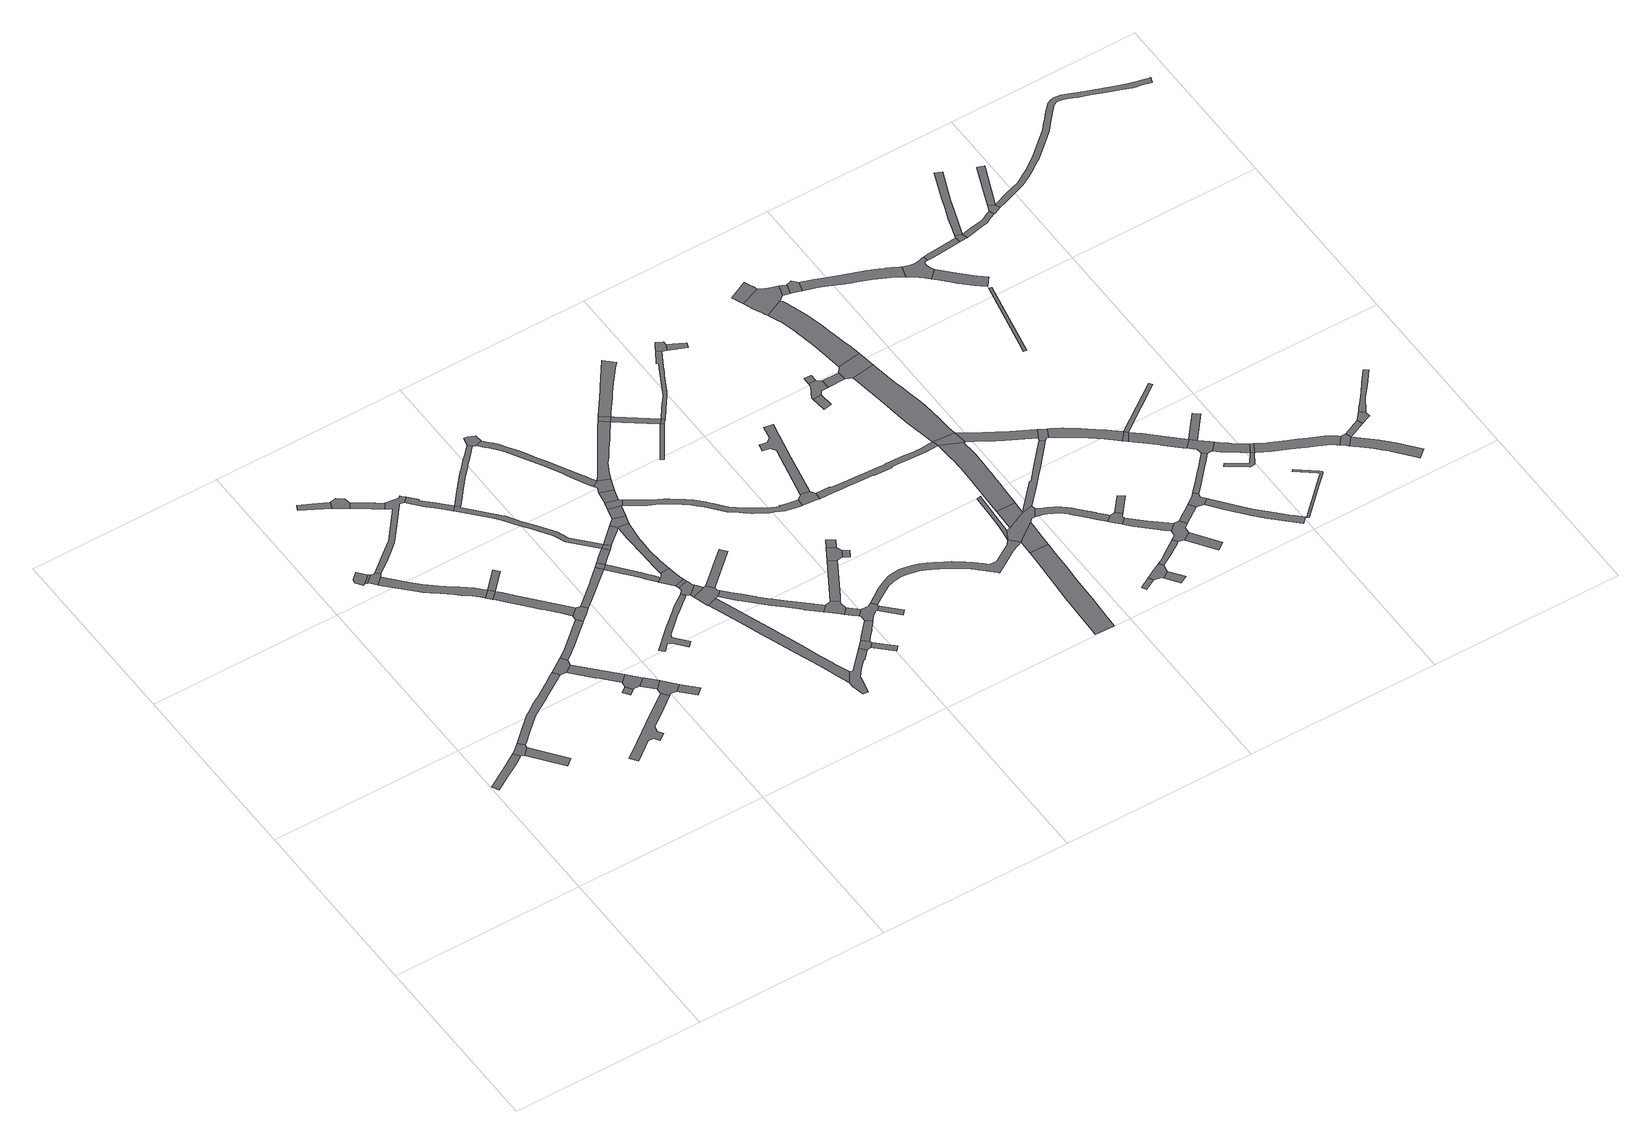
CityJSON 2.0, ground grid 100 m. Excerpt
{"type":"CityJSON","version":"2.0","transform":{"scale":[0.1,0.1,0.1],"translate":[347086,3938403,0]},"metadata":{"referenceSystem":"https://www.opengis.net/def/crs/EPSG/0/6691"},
"CityObjects":{
"road1":{"type":"Road","attributes":{"RoadStructureAttribute.sectionType":"1"},"geometry":[{"type":"MultiSurface","lod":"1","boundaries":[[[0,1,2,3,4,5,6,7,8]]]}]},
"road2":{"type":"Road","geometry":[{"type":"MultiSurface","lod":"1","boundaries":[[[9,5,4,10,11,12,13]]]}]},
"road3":{"type":"Road","attributes":{"RoadStructureAttribute.sectionType":"1"},"geometry":[{"type":"MultiSurface","lod":"1","boundaries":[[[14,15,11,10]]]}]},
"road4":{"type":"Road","attributes":{"RoadStructureAttribute.sectionType":"1"},"geometry":[{"type":"MultiSurface","lod":"1","boundaries":[[[12,16,17,18,19,20,21,22,23,24,25,26,27,28,29,30,31,32,33,34,13]]]}]},
"road5":{"type":"Road","geometry":[{"type":"MultiSurface","lod":"1","boundaries":[[[35,36,37,38,39,40]]]}]},
"road6":{"type":"Road","geometry":[{"type":"MultiSurface","lod":"1","boundaries":[[[41,42,36,35,43]]]}]},
"road7":{"type":"Road","attributes":{"RoadStructureAttribute.sectionType":"1"},"geometry":[{"type":"MultiSurface","lod":"1","boundaries":[[[44,45,46,47,48,49,50,51,41,43]]]}]},
"road8":{"type":"Road","attributes":{"RoadStructureAttribute.sectionType":"1"},"geometry":[{"type":"MultiSurface","lod":"1","boundaries":[[[52,53,54,55,56,57,58,59,60,61,62,63,64]]]}]},
"road9":{"type":"Road","geometry":[{"type":"MultiSurface","lod":"1","boundaries":[[[65,66,67,25,24,68,69]]]}]},
"road10":{"type":"Road","attributes":{"RoadStructureAttribute.sectionType":"1"},"geometry":[{"type":"MultiSurface","lod":"1","boundaries":[[[46,70,71,72,73,74,75,76,77,78,79,80,81,82,83,84,85,86,87,88,89,90,91,92,93,94,95,47]]]}]},
"road11":{"type":"Road","attributes":{"RoadStructureAttribute.sectionType":"1"},"geometry":[{"type":"MultiSurface","lod":"1","boundaries":[[[96,97,98,99,100]]]}]},
"road12":{"type":"Road","attributes":{"RoadStructureAttribute.sectionType":"1"},"geometry":[{"type":"MultiSurface","lod":"1","boundaries":[[[68,101,102,103,104,69]]]}]},
"road13":{"type":"Road","geometry":[{"type":"MultiSurface","lod":"1","boundaries":[[[105,106,107,108]]]}]},
"road14":{"type":"Road","geometry":[{"type":"MultiSurface","lod":"1","boundaries":[[[97,109,110,111,112,113,98]]]}]},
"road15":{"type":"Road","attributes":{"RoadStructureAttribute.sectionType":"1"},"geometry":[{"type":"MultiSurface","lod":"1","boundaries":[[[114,115,116,117,118,119,120,121,122,123,49,48,124,125,126,127,128,129,130,131,132,133,134]]]}]},
"road16":{"type":"Road","geometry":[{"type":"MultiSurface","lod":"1","boundaries":[[[135,136,84,83]]]}]},
"road17":{"type":"Road","geometry":[{"type":"MultiSurface","lod":"1","boundaries":[[[137,138,139,104,103,105,108]]]}]},
"road18":{"type":"Road","attributes":{"RoadStructureAttribute.sectionType":"1"},"geometry":[{"type":"MultiSurface","lod":"1","boundaries":[[[140,66,65,141,142,143,144,145,146,147]]]}]},
"road19":{"type":"Road","attributes":{"RoadStructureAttribute.sectionType":"1"},"geometry":[{"type":"MultiSurface","lod":"1","boundaries":[[[148,149,150,151,139,138]]]}]},
"road20":{"type":"Road","geometry":[{"type":"MultiSurface","lod":"1","boundaries":[[[110,152,153,154,120,119,155,156,157,111]]]}]},
"road21":{"type":"Road","geometry":[{"type":"MultiSurface","lod":"1","boundaries":[[[136,158,159,84]]]}]},
"road22":{"type":"Road","geometry":[{"type":"MultiSurface","lod":"1","boundaries":[[[160,161,162,150,149,52,64]]]}]},
"road23":{"type":"Road","attributes":{"RoadStructureAttribute.sectionType":"1"},"geometry":[{"type":"MultiSurface","lod":"1","boundaries":[[[135,163,164,165,166,167,168,169,170,171,172,173,174,175,136]]]}]},
"road24":{"type":"Road","geometry":[{"type":"MultiSurface","lod":"1","boundaries":[[[176,177,162,161]]]}]},
"road25":{"type":"Road","geometry":[{"type":"MultiSurface","lod":"1","boundaries":[[[146,178,179,180,170,169,147]]]}]},
"road26":{"type":"Road","geometry":[{"type":"MultiSurface","lod":"1","boundaries":[[[133,181,182,183,184,185,186,187,188,189,190,134]]]}]},
"road27":{"type":"Road","attributes":{"RoadStructureAttribute.sectionType":"1"},"geometry":[{"type":"MultiSurface","lod":"1","boundaries":[[[179,191,192,193,194,195,196,197,180]]]}]},
"road28":{"type":"Road","geometry":[{"type":"MultiSurface","lod":"1","boundaries":[[[198,199,200,201,202,203,204,205,206,207,208,209,210,211,212,213,214,215,216,217,218,219,220,221,222]]]}]},
"road29":{"type":"Road","attributes":{"RoadStructureAttribute.sectionType":"1"},"geometry":[{"type":"MultiSurface","lod":"1","boundaries":[[[186,185,223,224,225,226,227,228,229,230,231,232,233,234,235,236,237,238,239,240]]]}]},
"road30":{"type":"Road","geometry":[{"type":"MultiSurface","lod":"1","boundaries":[[[241,195,194,242]]]}]},
"road31":{"type":"Road","attributes":{"RoadStructureAttribute.sectionType":"1"},"geometry":[{"type":"MultiSurface","lod":"1","boundaries":[[[243,244,245,246,247,248,249,250,251,252,253,254,255,256,257,258,186,240]]]}]},
"road32":{"type":"Road","attributes":{"RoadStructureAttribute.sectionType":"1"},"geometry":[{"type":"MultiSurface","lod":"1","boundaries":[[[259,260,261,231,262,241,242]]]}]},
"road33":{"type":"Road","attributes":{"RoadStructureAttribute.sectionType":"1"},"geometry":[{"type":"MultiSurface","lod":"1","boundaries":[[[194,263,264,265,266,267,268,269,270,271,272,273,274,242]]]}]},
"road34":{"type":"Road","geometry":[{"type":"MultiSurface","lod":"1","boundaries":[[[231,261,275,232]]]}]},
"road35":{"type":"Road","geometry":[{"type":"MultiSurface","lod":"1","boundaries":[[[276,277,278,269,268,279,280,281,282,283,284,285,286,287,288]]]}]},
"road36":{"type":"Road","geometry":[{"type":"MultiSurface","lod":"1","boundaries":[[[221,289,290,291,292,293,294,295,296,297,222]]]}]},
"road37":{"type":"Road","attributes":{"RoadStructureAttribute.sectionType":"1"},"geometry":[{"type":"MultiSurface","lod":"1","boundaries":[[[282,294,293,283]]]}]},
"road38":{"type":"Road","attributes":{"RoadStructureAttribute.sectionType":"1"},"geometry":[{"type":"MultiSurface","lod":"1","boundaries":[[[275,298,299,300,301,302,303,304,305,306,307,308,309,310,311,288,287,312,313,314,315,316,317,301,318,319,232]]]}]},
"road39":{"type":"Road","attributes":{"RoadStructureAttribute.sectionType":"1"},"geometry":[{"type":"MultiSurface","lod":"1","boundaries":[[[320,290,289,321]]]}]},
"road40":{"type":"Road","attributes":{"RoadStructureAttribute.sectionType":"1"},"geometry":[{"type":"MultiSurface","lod":"1","boundaries":[[[322,323,324,325,326,327,328,329,330,331,332,333,334,335,336,337,338,339,340,341,342,343,344]]]}]},
"road41":{"type":"Road","geometry":[{"type":"MultiSurface","lod":"1","boundaries":[[[343,345,346,347,348,349,350,351,320,321,352,344]]]}]},
"road42":{"type":"Road","geometry":[{"type":"MultiSurface","lod":"1","boundaries":[[[353,251,250,354,355,356,357,358]]]}]},
"road43":{"type":"Road","geometry":[{"type":"MultiSurface","lod":"1","boundaries":[[[317,359,360,361,318,301]]]}]},
"road44":{"type":"Road","geometry":[{"type":"MultiSurface","lod":"1","boundaries":[[[362,363,364,365,366,367,368,369,370,335,334,371,372,373]]]}]},
"road45":{"type":"Road","attributes":{"RoadStructureAttribute.sectionType":"1"},"geometry":[{"type":"MultiSurface","lod":"1","boundaries":[[[374,375,376,377,378,379,380,381,382,383,384,385,386,387,388,389,390,391,392,393,394,395,396,397,398,399,400,401,402,403,404,405,406,356,355]]]}]},
"road46":{"type":"Road","attributes":{"RoadStructureAttribute.sectionType":"1"},"geometry":[{"type":"MultiSurface","lod":"1","boundaries":[[[407,408,360,359,409]]]}]},
"road47":{"type":"Road","attributes":{"RoadStructureAttribute.sectionType":"1"},"geometry":[{"type":"MultiSurface","lod":"1","boundaries":[[[410,411,412,413,349,348]]]}]},
"road48":{"type":"Road","geometry":[{"type":"MultiSurface","lod":"1","boundaries":[[[414,407,409,415,416,417]]]}]},
"road49":{"type":"Road","attributes":{"RoadStructureAttribute.sectionType":"1"},"geometry":[{"type":"MultiSurface","lod":"1","boundaries":[[[418,419,420,421,422,423,424,425,426,427,428,429,346,345,430,431,432,433,434,435,436,437,438]]]}]},
"road50":{"type":"Road","attributes":{"RoadStructureAttribute.sectionType":"1"},"geometry":[{"type":"MultiSurface","lod":"1","boundaries":[[[439,414,417,440,441,442]]]}]},
"road51":{"type":"Road","geometry":[{"type":"MultiSurface","lod":"1","boundaries":[[[388,443,442,441,444,445,446,389]]]}]},
"road52":{"type":"Road","geometry":[{"type":"MultiSurface","lod":"1","boundaries":[[[447,448,449,450,369,368,451]]]}]},
"road53":{"type":"Road","geometry":[{"type":"MultiSurface","lod":"1","boundaries":[[[452,453,447,451]]]}]},
"road54":{"type":"Road","attributes":{"RoadStructureAttribute.sectionType":"1"},"geometry":[{"type":"MultiSurface","lod":"1","boundaries":[[[454,455,449,448,456,457,458,459,460,461,462]]]}]},
"road55":{"type":"Road","geometry":[{"type":"MultiSurface","lod":"1","boundaries":[[[463,464,465,466,467,468,469,470,471,472,418,438]]]}]},
"road56":{"type":"Road","attributes":{"RoadStructureAttribute.sectionType":"1"},"geometry":[{"type":"MultiSurface","lod":"1","boundaries":[[[466,473,474,475,476,467]]]}]},
"road57":{"type":"Road","attributes":{"RoadStructureAttribute.sectionType":"1"},"geometry":[{"type":"MultiSurface","lod":"1","boundaries":[[[446,477,478,479,480,481,482,483,484,485,486,487,488,489,490,491,492,493,389]]]}]},
"road58":{"type":"Road","geometry":[{"type":"MultiSurface","lod":"1","boundaries":[[[494,495,496,497,498,499,500,501,502,475,474,503,454,462]]]}]},
"road59":{"type":"Road","attributes":{"RoadStructureAttribute.sectionType":"1"},"geometry":[{"type":"MultiSurface","lod":"1","boundaries":[[[470,504,505,506,471]]]}]},
"road60":{"type":"Road","attributes":{"RoadStructureAttribute.sectionType":"1"},"geometry":[{"type":"MultiSurface","lod":"1","boundaries":[[[507,508,509,510,511,512,513,514,515,516,517,518,519,520,521,522,523,524,525,526,527,528,529,530,531,532,533,534,535,536,537,538,539,540,541,542,543,544,545,546,547,548,549,550,551,552,553,554,555,556,557,558,559,560,561,416,415]]]}]},
"road61":{"type":"Road","geometry":[{"type":"MultiSurface","lod":"1","boundaries":[[[497,562,563,498]]]}]},
"road62":{"type":"Road","geometry":[{"type":"MultiSurface","lod":"1","boundaries":[[[486,564,565,487]]]}]},
"road63":{"type":"Road","geometry":[{"type":"MultiSurface","lod":"1","boundaries":[[[566,567,568,506,505,569]]]}]},
"road64":{"type":"Road","attributes":{"RoadStructureAttribute.sectionType":"1"},"geometry":[{"type":"MultiSurface","lod":"1","boundaries":[[[570,571,572,573,574,575]]]}]},
"road65":{"type":"Road","geometry":[{"type":"MultiSurface","lod":"1","boundaries":[[[576,577,566,569]]]}]},
"road66":{"type":"Road","attributes":{"RoadStructureAttribute.sectionType":"1"},"geometry":[{"type":"MultiSurface","lod":"1","boundaries":[[[578,579,568,567]]]}]},
"road67":{"type":"Road","attributes":{"RoadStructureAttribute.sectionType":"1"},"geometry":[{"type":"MultiSurface","lod":"1","boundaries":[[[580,581,564,486,575]]]}]},
"road68":{"type":"Road","attributes":{"RoadStructureAttribute.sectionType":"1"},"geometry":[{"type":"MultiSurface","lod":"1","boundaries":[[[582,583,584,585,586,587,588,589,590,591,592,593,565,564]]]}]},
"road69":{"type":"Road","geometry":[{"type":"MultiSurface","lod":"1","boundaries":[[[574,594,595,580,575]]]}]},
"road70":{"type":"Road","geometry":[{"type":"MultiSurface","lod":"1","boundaries":[[[596,597,598,599,531,530,600,601]]]}]},
"road71":{"type":"Road","attributes":{"RoadStructureAttribute.sectionType":"1"},"geometry":[{"type":"MultiSurface","lod":"1","boundaries":[[[602,603,604,605,606,607,608,609,610,611,612,613,614,615,616,617,618,619,620,621,622,623,624,625,500,499,626,627,628,629,630,631,632,633,634,635,636,637,638,639,640,641,642,643,644,645,646]]]}]},
"road72":{"type":"Road","attributes":{"RoadStructureAttribute.sectionType":"1"},"geometry":[{"type":"MultiSurface","lod":"1","boundaries":[[[647,648,649,650,651,652,653,654,580,595,655,656,657,658,659,660,661,662,663]]]}]},
"road73":{"type":"Road","geometry":[{"type":"MultiSurface","lod":"1","boundaries":[[[597,664,665,666,667,668,669,670,671,672,673,674,675,598]]]}]},
"road74":{"type":"Road","geometry":[{"type":"MultiSurface","lod":"1","boundaries":[[[676,677,678,679,680,681,647,663]]]}]},
"road75":{"type":"Road","attributes":{"RoadStructureAttribute.sectionType":"1"},"geometry":[{"type":"MultiSurface","lod":"1","boundaries":[[[676,682,683,677]]]}]},
"road76":{"type":"Road","attributes":{"RoadStructureAttribute.sectionType":"1"},"geometry":[{"type":"MultiSurface","lod":"1","boundaries":[[[684,685,686,687,688,689,690,691,692,693,694,695,696,697,698,596,601,699,700,701,702,703,704,705,706,707,708,709,710,711,712,713,714]]]}]},
"road77":{"type":"Road","attributes":{"function":"3","RoadStructureAttribute.sectionType":"1"},"geometry":[{"type":"MultiSurface","lod":"1","boundaries":[[[715,716,717,718,719,720,721,722,723,724,725,726,727,728,729,730,731,732]]]}]},
"road78":{"type":"Road","attributes":{"RoadStructureAttribute.sectionType":"1"},"geometry":[{"type":"MultiSurface","lod":"1","boundaries":[[[733,734,735,736,737,738,739,602]]]}]},
"road79":{"type":"Road","attributes":{"function":"3","RoadStructureAttribute.sectionType":"7"},"geometry":[{"type":"MultiSurface","lod":"1","boundaries":[[[724,740,741,742,646,743,725]]]}]},
"road80":{"type":"Road","attributes":{"RoadStructureAttribute.sectionType":"1"},"geometry":[{"type":"MultiSurface","lod":"1","boundaries":[[[744,745,746,747]]]}]},
"road81":{"type":"Road","geometry":[{"type":"MultiSurface","lod":"1","boundaries":[[[742,748,749,750,751,752,753,754,755,756,733,602,646]]]}]},
"road82":{"type":"Road","attributes":{"function":"3","RoadStructureAttribute.sectionType":"7"},"geometry":[{"type":"MultiSurface","lod":"1","boundaries":[[[757,758,759,755,754,760,761,762,763]]]}]},
"road83":{"type":"Road","geometry":[{"type":"MultiSurface","lod":"1","boundaries":[[[764,765,744,747,766,767,768,769,770]]]}]},
"road84":{"type":"Road","geometry":[{"type":"MultiSurface","lod":"1","boundaries":[[[769,771,772,770]]]}]},
"road85":{"type":"Road","attributes":{"RoadStructureAttribute.sectionType":"1"},"geometry":[{"type":"MultiSurface","lod":"1","boundaries":[[[773,774,775,776]]]}]},
"road86":{"type":"Road","attributes":{"RoadStructureAttribute.sectionType":"1"},"geometry":[{"type":"MultiSurface","lod":"1","boundaries":[[[777,778,779,780,781,782,783,784,785,786,787,788,789,790,791,792,793,794,757,763,795,796,797,798,799,800,801,802,803,804,805,806,807,808,809,810,811,812,813,714]]]}]},
"road87":{"type":"Road","attributes":{"RoadStructureAttribute.sectionType":"1"},"geometry":[{"type":"MultiSurface","lod":"1","boundaries":[[[814,768,767,815]]]}]},
"road88":{"type":"Road","geometry":[{"type":"MultiSurface","lod":"1","boundaries":[[[816,817,818,819,820,821,775,774,822,823]]]}]},
"road89":{"type":"Road","geometry":[{"type":"MultiSurface","lod":"1","boundaries":[[[813,824,825,684,714]]]}]},
"road90":{"type":"Road","attributes":{"RoadStructureAttribute.sectionType":"1"},"geometry":[{"type":"MultiSurface","lod":"1","boundaries":[[[826,827,828,829,830,831,832,833,834,835,836,752,751,837,838,839,840,841,842,843,844,845,846,847,848,849,850,851,852,853,854]]]}]},
"road91":{"type":"Road","attributes":{"RoadStructureAttribute.sectionType":"1"},"geometry":[{"type":"MultiSurface","lod":"1","boundaries":[[[855,856,857,816,823]]]}]},
"road92":{"type":"Road","attributes":{"function":"3","RoadStructureAttribute.sectionType":"1"},"geometry":[{"type":"MultiSurface","lod":"1","boundaries":[[[858,859,860,861,862,684,825,863,864,865,866,867,868,869,870,871,872,873,874]]]}]},
"road93":{"type":"Road","geometry":[{"type":"MultiSurface","lod":"1","boundaries":[[[858,874,875,876,877,814,815]]]}]},
"road94":{"type":"Road","attributes":{"RoadStructureAttribute.sectionType":"1"},"geometry":[{"type":"MultiSurface","lod":"1","boundaries":[[[753,878,879,880,881,882,883,884,885,886,887,888,889,890,891,892,893,894,754]]]}]},
"road95":{"type":"Road","geometry":[{"type":"MultiSurface","lod":"1","boundaries":[[[895,896,897,898,899,900,901,902,903,904,905]]]}]},
"road96":{"type":"Road","attributes":{"function":"3","RoadStructureAttribute.sectionType":"1"},"geometry":[{"type":"MultiSurface","lod":"1","boundaries":[[[906,907,908,909,910,911,912,913,914,915,916,917,918,919,920,921,877,876,922,923,924,925,926,927,928,929,930,931,932,933,934,935,936,937]]]}]},
"road97":{"type":"Road","attributes":{"RoadStructureAttribute.sectionType":"1"},"geometry":[{"type":"MultiSurface","lod":"1","boundaries":[[[938,939,818,817,940,941,942,943,944,945,946]]]}]},
"road98":{"type":"Road","geometry":[{"type":"MultiSurface","lod":"1","boundaries":[[[853,947,948,949,950,951,952,953,954,854]]]}]},
"road99":{"type":"Road","attributes":{"function":"3","RoadStructureAttribute.sectionType":"1"},"geometry":[{"type":"MultiSurface","lod":"1","boundaries":[[[904,955,956,957,958,959,960,961,906,937,962,963,964,965,905]]]}]},
"road100":{"type":"Road","attributes":{"RoadStructureAttribute.sectionType":"1"},"geometry":[{"type":"MultiSurface","lod":"1","boundaries":[[[966,967,968,969,970,971,972,973,974,825,824,975,976,977,978,979]]]}]},
"road101":{"type":"Road","attributes":{"RoadStructureAttribute.sectionType":"1"},"geometry":[{"type":"MultiSurface","lod":"1","boundaries":[[[980,981,982,983,984,950,949,985,986,987,988]]]}]},
"road102":{"type":"Road","geometry":[{"type":"MultiSurface","lod":"1","boundaries":[[[989,990,953,952]]]}]},
"road103":{"type":"Road","attributes":{"RoadStructureAttribute.sectionType":"1"},"geometry":[{"type":"MultiSurface","lod":"1","boundaries":[[[991,963,962,992,993,994]]]}]},
"road104":{"type":"Road","geometry":[{"type":"MultiSurface","lod":"1","boundaries":[[[945,995,996,997,998,999,980,988,1000,1001,946]]]}]},
"road105":{"type":"Road","attributes":{"RoadStructureAttribute.sectionType":"1"},"geometry":[{"type":"MultiSurface","lod":"1","boundaries":[[[1002,1003,996,995]]]}]},
"road106":{"type":"Road","geometry":[{"type":"MultiSurface","lod":"1","boundaries":[[[1004,1005,1006,994,993,1007,1008,1009,1010]]]}]},
"road107":{"type":"Road","geometry":[{"type":"MultiSurface","lod":"1","boundaries":[[[885,884,1011,1012,1013,1014,1015,966,979]]]}]},
"road108":{"type":"Road","attributes":{"RoadStructureAttribute.sectionType":"1"},"geometry":[{"type":"MultiSurface","lod":"1","boundaries":[[[998,1016,1017,1018,1019,999]]]}]},
"road109":{"type":"Road","attributes":{"RoadStructureAttribute.sectionType":"1"},"geometry":[{"type":"MultiSurface","lod":"1","boundaries":[[[1020,1021,1022,1023,1024,1025,1026,1027,1028,1029,1014,1013,1030,1031,1032,1033,1034,1035,1036,1037]]]}]},
"road110":{"type":"Road","geometry":[{"type":"MultiSurface","lod":"1","boundaries":[[[1038,1039,1040,1041,1042,1017,1016,1043,1044]]]}]},
"road111":{"type":"Road","attributes":{"RoadStructureAttribute.sectionType":"1"},"geometry":[{"type":"MultiSurface","lod":"1","boundaries":[[[1045,1046,1047,1048,1049,1050,1051,1052,1053,1054,1055,1056,1057,1058,1059,1060,1061,1062,1063,1064,1065,1066,1067,1068,1004,1010]]]}]},
"road112":{"type":"Road","geometry":[{"type":"MultiSurface","lod":"1","boundaries":[[[1069,1070,1020,1037]]]}]},
"road113":{"type":"Road","attributes":{"RoadStructureAttribute.sectionType":"1"},"geometry":[{"type":"MultiSurface","lod":"1","boundaries":[[[1071,1072,1073,1074,1075,1076,1077,1044,1043,1078,1079,1080,1081,1082,1083]]]}]},
"road114":{"type":"Road","attributes":{"RoadStructureAttribute.sectionType":"1"},"geometry":[{"type":"MultiSurface","lod":"1","boundaries":[[[1084,1085,1086,1087,1088,1040,1039,1089,1090,1091,1092,1093]]]}]},
"road115":{"type":"Road","attributes":{"RoadStructureAttribute.sectionType":"1"},"geometry":[{"type":"MultiSurface","lod":"1","boundaries":[[[1094,1095,1096,1070,1069,1097,1098,1099,1100,1101,1102]]]}]},
"road116":{"type":"Road","attributes":{"RoadStructureAttribute.sectionType":"1"},"geometry":[{"type":"MultiSurface","lod":"1","boundaries":[[[1070,1103,1104,1020]]]}]},
"road117":{"type":"Road","geometry":[{"type":"MultiSurface","lod":"1","boundaries":[[[1055,1105,1106,1107,1108,1109,1110,1111,1112,1113,1114,1115,1116,1117,1118,1056]]]}]},
"road118":{"type":"Road","geometry":[{"type":"MultiSurface","lod":"1","boundaries":[[[1101,1119,1120,1084,1093,1121,1122,1123,1124,1125,1102]]]}]},
"road119":{"type":"Road","attributes":{"RoadStructureAttribute.sectionType":"1"},"geometry":[{"type":"MultiSurface","lod":"1","boundaries":[[[1126,1127,1128,1129,1130]]]}]},
"road120":{"type":"Road","attributes":{"RoadStructureAttribute.sectionType":"1"},"geometry":[{"type":"MultiSurface","lod":"1","boundaries":[[[1131,1132,1133,1134,1135,1136,1137,1138]]]}]},
"road121":{"type":"Road","attributes":{"RoadStructureAttribute.sectionType":"1"},"geometry":[{"type":"MultiSurface","lod":"1","boundaries":[[[1125,1139,1140,1102]]]}]},
"road122":{"type":"Road","attributes":{"RoadStructureAttribute.sectionType":"1"},"geometry":[{"type":"MultiSurface","lod":"1","boundaries":[[[1141,1142,1143,1138,1144,1145,1146,1147,1148,1122,1121]]]}]},
"road123":{"type":"Road","geometry":[{"type":"MultiSurface","lod":"1","boundaries":[[[1149,1150,1151,1152,1153,1154,1155,1156,1157,1158,1159,1108,1107]]]}]},
"road124":{"type":"Road","attributes":{"RoadStructureAttribute.sectionType":"1"},"geometry":[{"type":"MultiSurface","lod":"1","boundaries":[[[1160,1161,1162,1163,1164,1165,1166,1167,1168,1169,1170,1171,1172,1173,1174]]]}]},
"road125":{"type":"Road","geometry":[{"type":"MultiSurface","lod":"1","boundaries":[[[1144,1138,1137,1175]]]}]},
"road126":{"type":"Road","attributes":{"RoadStructureAttribute.sectionType":"1"},"geometry":[{"type":"MultiSurface","lod":"1","boundaries":[[[1176,1177,1178,1114,1113,1179,1180,1181]]]}]},
"road127":{"type":"Road","geometry":[{"type":"MultiSurface","lod":"1","boundaries":[[[1182,1183,1184,1185,1186,1176,1181]]]}]},
"road128":{"type":"Road","attributes":{"RoadStructureAttribute.sectionType":"1"},"geometry":[{"type":"MultiSurface","lod":"1","boundaries":[[[1137,1187,1188,1189,1190,1191,1192,1193,1194,1195,1196,1197,1198,1199,1200,1201,1202,1203,1204,1205,1206,1207,1175]]]}]},
"road129":{"type":"Road","attributes":{"RoadStructureAttribute.sectionType":"1"},"geometry":[{"type":"MultiSurface","lod":"1","boundaries":[[[1183,1208,1209,1210,1211,1212,1213,1214,1215,1216,1217,1218,1219,1220,1221,1222,1223,1224,1225,1226,1227,1228,1229,1184]]]}]},
"road130":{"type":"Road","attributes":{"RoadStructureAttribute.sectionType":"1"},"geometry":[{"type":"MultiSurface","lod":"1","boundaries":[[[1230,1231,1232,1233,1234,1235,1236,1237,1238,1239,1240,1241,1242,1243,1185,1184]]]}]},
"road131":{"type":"Road","geometry":[{"type":"MultiSurface","lod":"1","boundaries":[[[1244,1245,1246,1198,1197,1247,1248,1249]]]}]},
"road132":{"type":"Road","geometry":[{"type":"MultiSurface","lod":"1","boundaries":[[[1250,1218,1217,1251,1252,1253]]]}]},
"road133":{"type":"Road","attributes":{"RoadStructureAttribute.sectionType":"1"},"geometry":[{"type":"MultiSurface","lod":"1","boundaries":[[[1245,1244,1254,1255]]]}]},
"road134":{"type":"Road","attributes":{"RoadStructureAttribute.sectionType":"1"},"geometry":[{"type":"MultiSurface","lod":"1","boundaries":[[[1248,1256,1257,1258,1259,1260,1261,1262,1263,1264,1265,1266,1267,1268,1269,1270,1249]]]}]},
"road135":{"type":"Road","attributes":{"RoadStructureAttribute.sectionType":"1"},"geometry":[{"type":"MultiSurface","lod":"1","boundaries":[[[1271,1272,1273,1274,1275,1276,1250,1253]]]}]},
"road136":{"type":"Road","geometry":[{"type":"MultiSurface","lod":"1","boundaries":[[[1254,1277,1278,1279,1280,1281,1282,1255]]]}]},
"road137":{"type":"Road","attributes":{"RoadStructureAttribute.sectionType":"1"},"geometry":[{"type":"MultiSurface","lod":"1","boundaries":[[[1283,1284,1285,1286,1287,1288,1289,1290,1291,1280,1279]]]}]},
"road138":{"type":"Road","attributes":{"RoadStructureAttribute.sectionType":"1"},"geometry":[{"type":"MultiSurface","lod":"1","boundaries":[[[1252,1292,1293,1294,1295,1296,1297,1298,1299,1300,1301,1302,1303,1304,1305,1306,1307,1308,1309,1310,1311,1312,1313,1314,1315,1316,1317,1318,1319,1320,1321,1322,1323,1324,1325,1326,1327,1328,1329,1330,1331,1332,1333,1334,1335,1336,1337,1338,1339,1253]]]}]}
},
"vertices":[
[51,712,0],[96,739,0],[163,778,0],[193,797,0],[220,817,0],[197,847,0],[110,792,0],[5,729,0],[24,697,0],
[211,855,0],[238,811,0],[272,845,0],[276,862,0],[250,891,0],
[365,649,0],[402,678,0],
[293,878,0],[328,911,0],[377,954,0],[401,977,0],[425,993,0],[442,1006,0],[511,1047,0],[518,1052,0],[645,1135,0],[623,1168,0],[606,1157,0],[565,1128,0],[482,1075,0],[476,1072,0],[441,1051,0],[408,1027,0],[398,1021,0],[381,1009,0],[305,941,0],
[211,2093,0],[252,2131,0],[214,2172,0],[180,2140,0],[178,2120,0],[202,2086,0],
[260,2123,0],[255,2128,0],[222,2088,0],
[233,2083,0],[245,2068,0],[256,2054,0],[295,2086,0],[307,2104,0],[284,2119,0],[278,2119,0],[263,2120,0],
[964,790,0],[859,711,0],[710,598,0],[625,534,0],[652,498,0],[757,577,0],[787,573,0],[803,549,0],[840,575,0],[822,600,0],[827,630,0],[892,679,0],[991,754,0],
[724,1191,0],[702,1223,0],[648,1185,0],[676,1131,0],[718,1162,0],
[262,2047,0],[374,1931,0],[376,1929,0],[403,1902,0],[416,1893,0],[430,1881,0],[443,1871,0],[515,1813,0],[538,1792,0],[547,1784,0],[580,1758,0],[593,1746,0],[606,1736,0],[621,1719,0],[657,1753,0],[648,1760,0],[612,1797,0],[559,1838,0],[541,1852,0],[507,1878,0],[481,1898,0],[446,1928,0],[440,1934,0],[428,1945,0],[385,1989,0],[352,2024,0],
[204,2636,0],[341,2563,0],[355,2595,0],[280,2633,0],[219,2665,0],
[768,1033,0],[776,1025,0],[854,940,0],[892,975,0],
[850,910,0],[822,890,0],[845,857,0],[873,877,0],
[391,2529,0],[409,2517,0],[428,2546,0],[422,2580,0],[389,2603,0],
[652,2443,0],[640,2456,0],[636,2451,0],[632,2447,0],[612,2450,0],[562,2456,0],[541,2426,0],[570,2406,0],[447,2253,0],[401,2215,0],[310,2108,0],[368,2151,0],[422,2195,0],[461,2229,0],[529,2312,0],[591,2389,0],[600,2401,0],[602,2402,0],[612,2415,0],[636,2410,0],[661,2434,0],
[644,1693,0],[681,1726,0],
[880,882,0],[910,878,0],[949,914,0],
[743,1252,0],[748,1210,0],[773,1231,0],[796,1250,0],[868,1312,0],[904,1344,0],[914,1353,0],[891,1380,0],
[913,875,0],[966,820,0],[1004,856,0],[955,909,0],
[421,2508,0],[493,2459,0],[514,2445,0],[534,2473,0],[524,2480,0],[445,2534,0],
[768,1818,0],[744,1842,0],
[1002,762,0],[1032,760,0],[1065,790,0],
[658,1678,0],[685,1647,0],[739,1584,0],[797,1518,0],[811,1503,0],[856,1452,0],[892,1408,0],[931,1441,0],[870,1511,0],[847,1537,0],[825,1561,0],[742,1657,0],[701,1705,0],
[1101,686,0],[1134,716,0],
[948,1382,0],[978,1408,0],[955,1436,0],
[673,2368,0],[705,2333,0],[734,2305,0],[767,2273,0],[794,2246,0],[816,2269,0],[756,2328,0],[720,2364,0],[699,2386,0],[704,2390,0],
[1014,1438,0],[1037,1457,0],[1142,1548,0],[1167,1569,0],[1141,1600,0],[1075,1539,0],[1072,1536,0],
[1349,1230,0],[1310,1201,0],[1275,1171,0],[1272,1168,0],[1249,1149,0],[1232,1134,0],[1207,1113,0],[1101,1015,0],[1123,992,0],[1156,1025,0],[1180,1015,0],[1230,955,0],[1254,979,0],[1195,1048,0],[1201,1065,0],[1267,1125,0],[1269,1127,0],[1291,1147,0],[1311,1162,0],[1330,1178,0],[1354,1199,0],[1376,1217,0],[1387,1226,0],[1391,1228,0],[1376,1249,0],
[815,2225,0],[882,2150,0],[925,2102,0],[950,2074,0],[996,2000,0],[1026,1963,0],[1094,1865,0],[1116,1806,0],[1230,1680,0],[1252,1698,0],[1140,1820,0],[1118,1878,0],[1048,1979,0],[1015,2022,0],[973,2089,0],[960,2103,0],[832,2246,0],[837,2251,0],
[1163,1620,0],[1189,1590,0],
[876,2298,0],[892,2317,0],[945,2380,0],[1000,2439,0],[1004,2444,0],[1034,2476,0],[1038,2480,0],[1086,2531,0],[1068,2548,0],[1017,2496,0],[1007,2486,0],[963,2439,0],[952,2427,0],[931,2405,0],[883,2349,0],[871,2334,0],
[1226,1624,0],[1237,1635,0],[1257,1653,0],[1192,1646,0],
[1180,1553,0],[1235,1486,0],[1279,1434,0],[1284,1429,0],[1293,1417,0],[1331,1368,0],[1355,1387,0],[1332,1415,0],[1308,1448,0],[1297,1461,0],[1236,1535,0],[1216,1558,0],
[1277,1673,0],
[1371,1402,0],[1369,1398,0],[1360,1388,0],[1335,1363,0],[1349,1346,0],[1379,1310,0],[1384,1304,0],[1437,1320,0],[1433,1334,0],[1431,1341,0],[1430,1344,0],[1418,1410,0],[1370,1406,0],
[1409,1222,0],[1458,1262,0],[1454,1267,0],[1444,1298,0],[1443,1300,0],[1392,1284,0],[1392,1267,0],[1387,1260,0],[1377,1249,0],
[1284,1679,0],[1338,1724,0],[1341,1727,0],[1362,1749,0],[1362,1708,0],[1361,1673,0],[1364,1613,0],[1364,1595,0],[1365,1562,0],[1366,1507,0],[1367,1492,0],[1366,1469,0],[1367,1456,0],[1370,1409,0],[1410,1474,0],[1405,1548,0],[1405,1553,0],[1406,1613,0],[1406,1634,0],[1418,1744,0],[1337,1776,0],[1267,1712,0],
[1487,1226,0],[1416,1202,0],
[1444,1120,0],[1505,954,0],[1547,838,0],[1573,769,0],[1616,653,0],[1660,536,0],[1668,512,0],[1688,460,0],[1699,428,0],[1708,398,0],[1709,398,0],[1714,381,0],[1716,374,0],[1754,430,0],[1722,512,0],[1722,513,0],[1695,583,0],[1661,683,0],[1653,708,0],[1612,818,0],[1607,832,0],[1495,1139,0],[1443,1121,0],
[1508,1144,0],[1536,1171,0],[1527,1181,0],[1527,1196,0],[1498,1229,0],[1497,1228,0],[1490,1227,0],[1442,1124,0],
[1079,2591,0],[1098,2525,0],[1100,2525,0],[1136,2534,0],[1133,2576,0],[1099,2590,0],
[1431,1789,0],[1370,1806,0],[1351,1789,0],
[1778,370,0],[1777,373,0],[1807,409,0],[1843,450,0],[1847,455,0],[1852,451,0],[1895,497,0],[1868,524,0],[1771,424,0],[1717,345,0],[1731,281,0],[1757,276,0],
[1130,2493,0],[1143,2479,0],[1177,2437,0],[1186,2426,0],[1188,2424,0],[1245,2329,0],[1258,2304,0],[1287,2256,0],[1309,2216,0],[1313,2210,0],[1335,2169,0],[1345,2143,0],[1364,2106,0],[1401,2035,0],[1408,2022,0],[1443,2040,0],[1423,2072,0],[1413,2090,0],[1405,2103,0],[1367,2173,0],[1339,2227,0],[1330,2244,0],[1314,2272,0],[1291,2310,0],[1279,2331,0],[1260,2364,0],[1246,2389,0],[1238,2402,0],[1216,2436,0],[1212,2443,0],[1192,2472,0],[1173,2496,0],[1159,2510,0],
[1386,1867,0],[1376,1831,0],[1448,1850,0],
[1700,1351,0],[1673,1381,0],[1596,1314,0],[1568,1290,0],
[1396,1907,0],[1454,1852,0],[1473,1879,0],[1457,1891,0],
[1887,831,0],[1877,840,0],[1848,867,0],[1834,880,0],[1805,905,0],[1757,949,0],[1708,995,0],[1689,1013,0],[1655,1046,0],[1651,1051,0],[1604,1099,0],[1571,1134,0],[1539,1109,0],[1572,1075,0],[1577,1069,0],[1628,1017,0],[1681,966,0],[1730,920,0],[1791,863,0],[1797,857,0],[1859,801,0],
[1400,1921,0],[1473,1942,0],[1476,1951,0],[1407,1975,0],
[1419,2002,0],[1485,1979,0],[1494,2004,0],[1499,2016,0],
[1939,524,0],[1935,534,0],[1903,562,0],[1877,533,0],[1918,500,0],
[2004,418,0],[2025,440,0],
[1986,655,0],[1920,581,0],[1950,553,0],[1952,555,0],[1977,584,0],[1981,590,0],[1990,601,0],[1994,605,0],[2015,631,0],
[1867,793,0],[1877,784,0],[1919,746,0],[1928,737,0],[1956,767,0],[1952,800,0],[1951,803,0],[1958,813,0],[1918,837,0],[1909,835,0],
[1958,710,0],[1981,690,0],[2008,721,0],[1966,759,0],
[1508,2037,0],[1521,2065,0],[1535,2092,0],[1541,2102,0],[1565,2132,0],[1585,2161,0],[1619,2208,0],[1624,2214,0],[1638,2234,0],[1692,2311,0],[1649,2346,0],[1629,2318,0],[1625,2313,0],[1618,2303,0],[1576,2239,0],[1509,2137,0],[1467,2074,0],
[2033,654,0],[2053,670,0],[2061,678,0],[2066,673,0],[2088,695,0],[2086,701,0],[2067,729,0],[2050,717,0],[2040,717,0],[1986,685,0],
[1973,839,0],[2085,1030,0],[2044,1054,0],
[1551,1788,0],[1585,1772,0],[1622,1753,0],[1640,1739,0],[1663,1723,0],[1664,1723,0],[1686,1705,0],[1718,1682,0],[1737,1663,0],[1762,1637,0],[1770,1628,0],[1831,1557,0],[1875,1521,0],[1889,1509,0],[1919,1487,0],[1926,1482,0],[1954,1466,0],[1985,1447,0],[1989,1445,0],[2011,1436,0],[2052,1418,0],[2094,1407,0],[2135,1400,0],[2137,1400,0],[2141,1439,0],[2097,1446,0],[2064,1455,0],[2051,1459,0],[2050,1452,0],[2036,1458,0],[2018,1466,0],[1999,1475,0],[1998,1476,0],[1962,1497,0],[1944,1510,0],[1920,1526,0],[1918,1527,0],[1906,1536,0],[1879,1558,0],[1852,1579,0],[1838,1594,0],[1813,1626,0],[1788,1654,0],[1784,1659,0],[1743,1702,0],[1712,1724,0],[1695,1737,0],[1679,1749,0],[1654,1767,0],[1636,1779,0],[1610,1792,0],[1570,1815,0],[1566,1817,0],[1549,1828,0],[1497,1862,0],
[2152,586,0],[2172,610,0],
[1709,2335,0],[1664,2367,0],
[2134,1071,0],[2125,1099,0],[2084,1123,0],[2114,1036,0],
[1830,2107,0],[1754,1991,0],[1769,1981,0],[1846,2098,0],[1890,2165,0],[1874,2175,0],
[2146,1017,0],[2165,1051,0],
[2148,1142,0],[2110,1167,0],
[1893,2198,0],[1720,2327,0],
[1725,2357,0],[1779,2430,0],[1795,2451,0],[1835,2504,0],[1860,2534,0],[1892,2573,0],[1917,2601,0],[1867,2647,0],[1800,2554,0],[1773,2517,0],[1761,2500,0],[1710,2431,0],
[1895,2174,0],[1907,2186,0],
[2230,1430,0],[2212,1454,0],[2168,1463,0],[2166,1456,0],[2209,1393,0],[2227,1392,0],
[2802,710,0],[2783,687,0],[2688,627,0],[2649,629,0],[2626,651,0],[2592,681,0],[2564,706,0],[2516,739,0],[2486,757,0],[2452,776,0],[2444,780,0],[2418,792,0],[2416,793,0],[2382,809,0],[2353,817,0],[2345,819,0],[2312,827,0],[2288,829,0],[2260,828,0],[2227,822,0],[2200,811,0],[2182,802,0],[2140,780,0],[2102,753,0],[2134,734,0],[2162,753,0],[2194,770,0],[2221,780,0],[2237,784,0],[2270,788,0],[2301,786,0],[2360,772,0],[2376,765,0],[2390,759,0],[2413,749,0],[2436,736,0],[2444,732,0],[2484,709,0],[2509,693,0],[2555,661,0],[2653,568,0],[2660,561,0],[2719,598,0],[2785,640,0],[2846,667,0],
[2101,2559,0],[2064,2496,0],[2074,2490,0],[2048,2442,0],[2040,2427,0],[2028,2404,0],[1979,2312,0],[1934,2253,0],[1945,2237,0],[1994,2302,0],[2006,2324,0],[2054,2415,0],[2060,2426,0],[2064,2433,0],[2078,2460,0],[2094,2490,0],[2126,2544,0],
[2257,1678,0],[2285,1816,0],[2300,1890,0],[2256,1899,0],[2246,1852,0],[2242,1830,0],[2217,1813,0],[2203,1816,0],[2179,1821,0],[2171,1781,0],[2209,1774,0],[2226,1748,0],
[2149,2535,0],[2164,2570,0],[2164,2573,0],[2164,2587,0],[2130,2607,0],[2114,2580,0],
[2239,2498,0],[2250,2526,0],
[2849,1402,0],[2826,1400,0],[2783,1397,0],[2753,1398,0],[2737,1399,0],[2694,1402,0],[2593,1406,0],[2592,1406,0],[2534,1409,0],[2504,1410,0],[2437,1415,0],[2359,1419,0],[2305,1422,0],[2305,1427,0],[2235,1429,0],[2260,1390,0],[2295,1388,0],[2345,1387,0],[2372,1386,0],[2436,1383,0],[2483,1381,0],[2513,1379,0],[2511,1375,0],[2531,1373,0],[2605,1371,0],[2607,1375,0],[2629,1375,0],[2696,1371,0],[2771,1367,0],[2784,1366,0],[2858,1371,0],
[2915,1,0],[2917,55,0],[2917,64,0],[2923,194,0],[2926,269,0],[2929,336,0],[2932,406,0],[2937,522,0],[2940,577,0],[2940,585,0],[2842,588,0],[2838,515,0],[2830,358,0],[2827,311,0],[2824,263,0],[2817,78,0],[2815,34,0],[2814,5,0],
[2828,765,0],[2844,1002,0],[2824,998,0],[2819,885,0],[2815,804,0],[2809,764,0],[2804,727,0],
[2943,644,0],[2947,722,0],[2948,743,0],[2845,657,0],
[2538,1918,0],[2546,1840,0],[2589,1847,0],[2584,1922,0],
[2961,759,0],[2965,760,0],[2973,760,0],[2981,760,0],[3010,806,0],[3008,826,0],[2951,812,0],[2851,766,0],[2835,763,0],
[2856,885,0],[2852,793,0],[2851,769,0],[2951,821,0],[2952,833,0],[2953,855,0],[2955,880,0],
[2573,1993,0],[2537,1929,0],[2597,1943,0],[2636,1944,0],[2635,1990,0],[2612,2009,0],[2573,2009,0],
[2611,2047,0],[2574,2049,0],
[3162,109,0],[3220,140,0],[3206,164,0],[3149,131,0],
[2859,1351,0],[2859,1337,0],[2860,1321,0],[2861,1306,0],[2863,1283,0],[2863,1278,0],[2865,1247,0],[2865,1239,0],[2865,1233,0],[2866,1202,0],[2866,1177,0],[2865,1152,0],[2864,1107,0],[2863,1086,0],[2863,1085,0],[2861,1024,0],[2861,1008,0],[2856,909,0],[2960,975,0],[2962,1018,0],[2963,1050,0],[2964,1081,0],[2965,1091,0],[2965,1112,0],[2966,1128,0],[2967,1144,0],[2967,1166,0],[2968,1182,0],[2968,1186,0],[2968,1207,0],[2968,1233,0],[2968,1249,0],[2967,1268,0],[2967,1274,0],[2965,1293,0],[2964,1305,0],[2963,1321,0],
[2725,1991,0],[2726,1945,0],
[3300,150,0],[3308,188,0],[3295,212,0],[3275,201,0],[3254,190,0],[3211,166,0],[3259,133,0],[3265,125,0],
[2971,1321,0],[2962,1392,0],
[3260,597,0],[3232,627,0],[3228,632,0],[3175,690,0],[3152,714,0],[3136,731,0],[3116,746,0],[3096,759,0],[3089,763,0],[3060,778,0],[3047,786,0],[2991,757,0],[3005,755,0],[3009,755,0],[3024,752,0],[3040,745,0],[3064,733,0],[3089,720,0],[3092,718,0],[3098,714,0],[3110,703,0],[3122,690,0],[3127,684,0],[3187,617,0],[3193,610,0],[3217,584,0],[3218,583,0],[3244,555,0],[3273,582,0],
[3314,55,0],[3341,69,0],[3357,77,0],
[2763,1929,0],[2790,1741,0],[2800,1676,0],[2807,1625,0],[2816,1564,0],[2957,1434,0],[2954,1468,0],[2952,1511,0],[2949,1558,0],[2943,1612,0],[2935,1657,0],[2925,1703,0],[2916,1753,0],[2906,1803,0],[2896,1857,0],[2886,1927,0],[2883,1947,0],
[2877,1986,0],[2868,2041,0],[2748,2021,0],
[3071,893,0],[3079,901,0],[3141,968,0],[3168,999,0],[3245,1087,0],[3266,1111,0],[3279,1126,0],[3258,1144,0],[3221,1102,0],[3147,1019,0],[3091,956,0],[3090,954,0],[3089,952,0],[3082,956,0],[3075,949,0],[2973,840,0],[2966,831,0],
[2696,2634,0],[2693,2644,0],[2682,2668,0],[2671,2692,0],[2572,2646,0],[2574,2640,0],[2580,2627,0],[2587,2609,0],[2595,2592,0],[2597,2588,0],[2700,2627,0],
[2650,2463,0],[2656,2449,0],[2669,2419,0],[2673,2410,0],[2676,2403,0],[2680,2391,0],[2684,2379,0],[2691,2353,0],[2697,2331,0],[2698,2326,0],[2701,2308,0],[2703,2294,0],[2709,2267,0],[2712,2247,0],[2720,2210,0],[2726,2178,0],[2868,2044,0],[2859,2093,0],[2848,2142,0],[2838,2193,0],[2829,2240,0],[2820,2285,0],[2809,2331,0],[2799,2370,0],[2792,2394,0],[2789,2403,0],[2783,2418,0],[2775,2440,0],[2771,2450,0],[2762,2478,0],[2755,2499,0],[2747,2508,0],
[3376,264,0],[3319,225,0],[3369,226,0],[3372,227,0],[3390,239,0],[3432,266,0],[3433,267,0],[3444,276,0],[3427,300,0],
[3252,546,0],[3267,530,0],[3290,505,0],[3319,532,0],[3316,544,0],[3329,560,0],[3300,584,0],[3283,583,0],
[2601,2578,0],[2606,2564,0],[2617,2535,0],[2625,2517,0],[2633,2500,0],[2635,2498,0],[2644,2475,0],[2771,2531,0],[2791,2587,0],[2747,2602,0],[2711,2618,0],
[3287,1205,0],[3150,1278,0],[3121,1294,0],[3110,1300,0],[3092,1311,0],[3072,1323,0],[3030,1349,0],[3026,1352,0],[2995,1371,0],[3040,1281,0],[3092,1250,0],[3106,1242,0],[3128,1230,0],[3262,1157,0],
[3487,381,0],[3431,428,0],[3394,460,0],[3393,461,0],[3331,521,0],[3302,492,0],[3329,464,0],[3432,366,0],[3452,347,0],
[3396,642,0],[3365,662,0],
[2806,2581,0],[2783,2528,0],[2809,2521,0],[2824,2574,0],
[3473,270,0],[3514,298,0],[3515,328,0],[3540,346,0],[3517,378,0],[3451,317,0],[3433,304,0],
[3568,131,0],[3609,159,0],
[2880,2557,0],[2854,2584,0],[2852,2582,0],[2818,2518,0],[2828,2515,0],[2850,2508,0],[2863,2504,0],
[3284,1131,0],[3289,1136,0],[3301,1136,0],[3327,1182,0],[3299,1198,0],
[3630,409,0],[3606,442,0],[3571,416,0],[3557,407,0],
[3609,977,0],[3584,998,0],[3548,1029,0],[3508,1061,0],[3478,1084,0],[3454,1101,0],[3423,1124,0],[3389,1147,0],[3365,1161,0],[3341,1175,0],[3343,1109,0],[3394,1074,0],[3456,1032,0],[3469,1021,0],[3485,1008,0],[3493,1002,0],[3544,958,0],[3572,934,0],
[3678,451,0],[3684,470,0],[3664,489,0],[3654,478,0],[3650,475,0],[3667,402,0],[3698,427,0],
[2882,2498,0],[2936,2481,0],[2963,2470,0],[3015,2449,0],[3036,2440,0],[3081,2421,0],[3100,2414,0],[3168,2388,0],[3269,2339,0],[3271,2338,0],[3304,2317,0],[3323,2379,0],[3316,2382,0],[3305,2387,0],[3284,2400,0],[3264,2410,0],[3259,2412,0],[3253,2415,0],[3227,2426,0],[3179,2446,0],[3128,2465,0],[3070,2487,0],[2978,2522,0],[2949,2534,0],
[3592,916,0],[3622,962,0],
[4009,84,0],[3972,120,0],[3954,137,0],[3894,196,0],[3842,250,0],[3833,261,0],[3800,299,0],[3733,320,0],[3768,276,0],[3817,219,0],[3862,172,0],[3910,123,0],[3982,55,0],
[3829,673,0],[3817,659,0],[3764,598,0],[3758,592,0],[3717,546,0],[3730,520,0],[3740,530,0],[3792,589,0],[3827,629,0],[3851,656,0],
[3815,789,0],[3747,850,0],[3670,922,0],[3661,854,0],[3693,826,0],[3712,808,0],[3780,746,0],[3792,735,0],[3829,775,0],
[3878,1147,0],[3867,1163,0],
[3335,2296,0],[3373,2263,0],[3393,2243,0],[3438,2285,0],[3425,2310,0],[3422,2328,0],[3423,2343,0],[3426,2347,0],[3441,2348,0],[3439,2376,0],[3431,2373,0],[3416,2369,0],[3387,2364,0],[3355,2368,0],
[3828,703,0],[3829,677,0],[3880,657,0],[3916,698,0],[3899,713,0],[3879,730,0],[3857,748,0],
[3581,2053,0],[3509,1692,0],[3499,1641,0],[3514,1637,0],[3595,2050,0],
[3979,500,0],[3975,501,0],[3883,563,0],[3870,548,0],[3969,479,0],[3994,481,0],[4032,543,0],[4017,553,0],
[3960,876,0],[3931,900,0],
[3908,632,0],[3931,614,0],[3982,578,0],[4045,601,0],[4031,610,0],[3977,649,0],[3967,657,0],[3945,673,0],
[3419,2218,0],[3457,2180,0],[3481,2153,0],[3510,2125,0],[3537,2102,0],[3583,2062,0],[3620,2110,0],[3576,2144,0],[3563,2157,0],[3497,2224,0],[3439,2284,0],
[4172,216,0],[4213,256,0],[4220,262,0],[4227,272,0],[4227,278,0],[4215,287,0],[4122,360,0],[4115,352,0],[4208,279,0],[4215,273,0],[4212,269,0],[4207,264,0],[4163,222,0],[4014,79,0],[4022,72,0],
[4062,592,0],
[3626,2392,0],[3548,2385,0],[3458,2377,0],[3480,2350,0],[3584,2359,0],[3628,2362,0],
[3661,2365,0],[3670,2365,0],[3663,2394,0],[3631,2408,0],[3628,2400,0],
[4039,540,0],[4101,508,0],[4182,472,0],[4248,441,0],[4279,427,0],[4313,412,0],[4318,410,0],[4350,394,0],[4361,388,0],[4374,376,0],[4385,369,0],[4417,411,0],[4406,420,0],[4379,440,0],[4358,452,0],[4291,482,0],[4245,503,0],[4201,522,0],[4127,557,0],[4114,563,0],[4084,578,0],
[3673,2366,0],[3682,2367,0],[3689,2369,0],[3694,2370,0],[3707,2373,0],[3739,2380,0],[3766,2386,0],[3796,2393,0],[3823,2406,0],[3853,2419,0],[3841,2445,0],[3829,2440,0],[3786,2418,0],[3762,2414,0],[3725,2407,0],[3713,2404,0],[3683,2398,0],[3681,2398,0],[3680,2398,0],[3678,2397,0],[3676,2397,0],[3673,2396,0],
[3666,2402,0],[3668,2407,0],[3669,2412,0],[3688,2468,0],[3725,2578,0],[3730,2592,0],[3799,2763,0],[3800,2766,0],[3763,2781,0],[3707,2632,0],[3706,2630,0],[3685,2572,0],[3662,2511,0],[3641,2441,0],
[4456,382,0],[4444,412,0],[4437,410,0],[4399,358,0],[4417,341,0],[4453,382,0],
[3857,2479,0],[3858,2421,0],[3899,2439,0],[3888,2465,0],
[4545,422,0],[4533,450,0],
[4455,307,0],[4487,279,0],[4502,265,0],[4527,237,0],[4552,213,0],[4585,174,0],[4633,116,0],[4645,101,0],[4689,137,0],[4655,180,0],[4647,189,0],[4607,236,0],[4549,296,0],[4485,354,0],[4455,381,0],
[3971,2670,0],[3974,2678,0],[3979,2690,0],[3952,2700,0],[3944,2703,0],[3888,2561,0],
[4579,437,0],[4596,444,0],[4592,472,0],[4569,493,0],[4559,481,0],[4548,469,0],
[4644,553,0],[4689,607,0],[4725,651,0],[4749,682,0],[4728,696,0],[4678,632,0],[4645,588,0],[4612,548,0],[4579,508,0],
[3904,2441,0],[3936,2451,0],[3985,2469,0],[4013,2479,0],[4058,2495,0],[4108,2524,0],[4122,2533,0],[4137,2542,0],[4190,2579,0],[4206,2590,0],[4253,2630,0],[4303,2674,0],[4344,2710,0],[4394,2770,0],[4399,2776,0],[4417,2796,0],[4433,2814,0],[4447,2830,0],[4473,2842,0],[4504,2837,0],[4557,2815,0],[4565,2812,0],[4618,2792,0],[4688,2765,0],[4750,2743,0],[4806,2723,0],[4823,2719,0],[4850,2713,0],[4899,2701,0],[4910,2730,0],[4897,2732,0],[4805,2754,0],[4761,2770,0],[4609,2826,0],[4511,2864,0],[4469,2870,0],[4454,2864,0],[4434,2857,0],[4393,2815,0],[4365,2782,0],[4349,2763,0],[4322,2730,0],[4238,2657,0],[4186,2612,0],[4121,2566,0],[4101,2554,0],[4047,2522,0],[3979,2498,0]
]}
